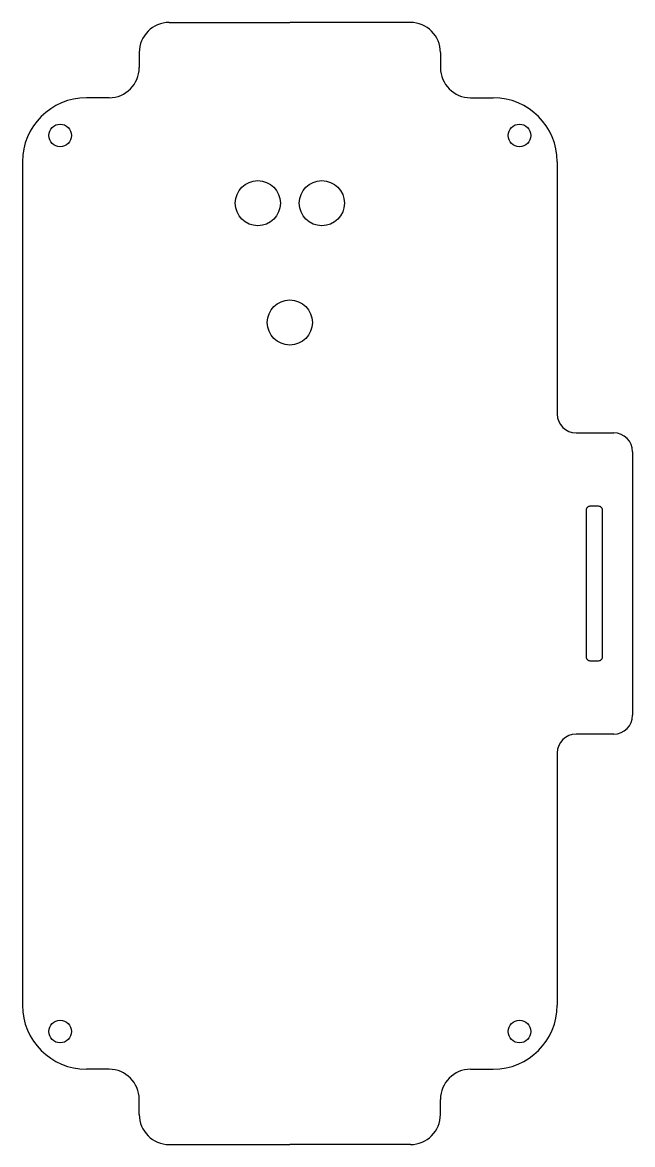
# Model space of a CAD drawing. Header units: millimetres. Extents: x -10 to 152, y -30 to 268.
import ezdxf

# ---------------------------------------------------------------- set-up
doc = ezdxf.new("R2010")
doc.units = ezdxf.units.MM
doc.layers.get('0').update_dxf_attribs({"linetype": 'CONTINUOUS'})

msp = doc.modelspace()

# ---------------------------------------------------------------- linework, layer by layer
for p, q in [((29, 268), (61, 268)), ((93, 268), (61, 268)), ((21, 260), (21, 256)), ((101, 260), (101, 256)), ((13, 248), (7, 248)), ((109, 248), (115, 248)), ((-10, 231), (-10, 7)), ((132, 231), (132, 231)), ((132, 231), (132, 164)), ((137, 159), (147, 159)), ((152, 154), (152, 84)), ((147, 79), (137, 79)), ((132, 74), (132, 7)), ((13, -10), (7, -10)), ((109, -10), (115, -10)), ((21, -22), (21, -18)), ((101, -22), (101, -18)), ((29, -30), (61, -30)), ((93, -30), (61, -30))]:
    msp.add_line(p, q)
msp.add_lwpolyline([(143, 139.5), (140.7, 139.5, 0.414214), (139.7, 138.5), (139.7, 99.5, 0.414214), (140.7, 98.5), (143, 98.5, 0.414214), (144, 99.5), (144, 138.5, 0.414214)], format="xyb", close=True)
for centre, radius in [((0, 238), 3), ((122, 238), 3), ((52.5, 220), 6), ((69.5, 220), 6), ((61, 188.31), 6), ((0, 0), 3), ((122, 0), 3)]:
    msp.add_circle(centre, radius)
for centre, radius, start, end in [((29, 260), 8, 90, 180), ((93, 260), 8, 0, 90), ((13, 256), 8, -90, 0), ((109, 256), 8, 180, 270), ((7, 231), 17, 90, 180), ((115, 231), 17, 0, 90), ((137, 164), 5, 180, 270), ((147, 154), 5, 0, 90), ((147, 84), 5, -90, 0), ((137, 74), 5, 90, 180), ((7, 7), 17, 180, 270), ((115, 7), 17, 270, 360), ((13, -18), 8, 0, 90), ((109, -18), 8, 90, 180), ((29, -22), 8, 180, 270), ((93, -22), 8, -90, 0)]:
    msp.add_arc(centre, radius, start, end)

doc.saveas('drawing.dxf')
